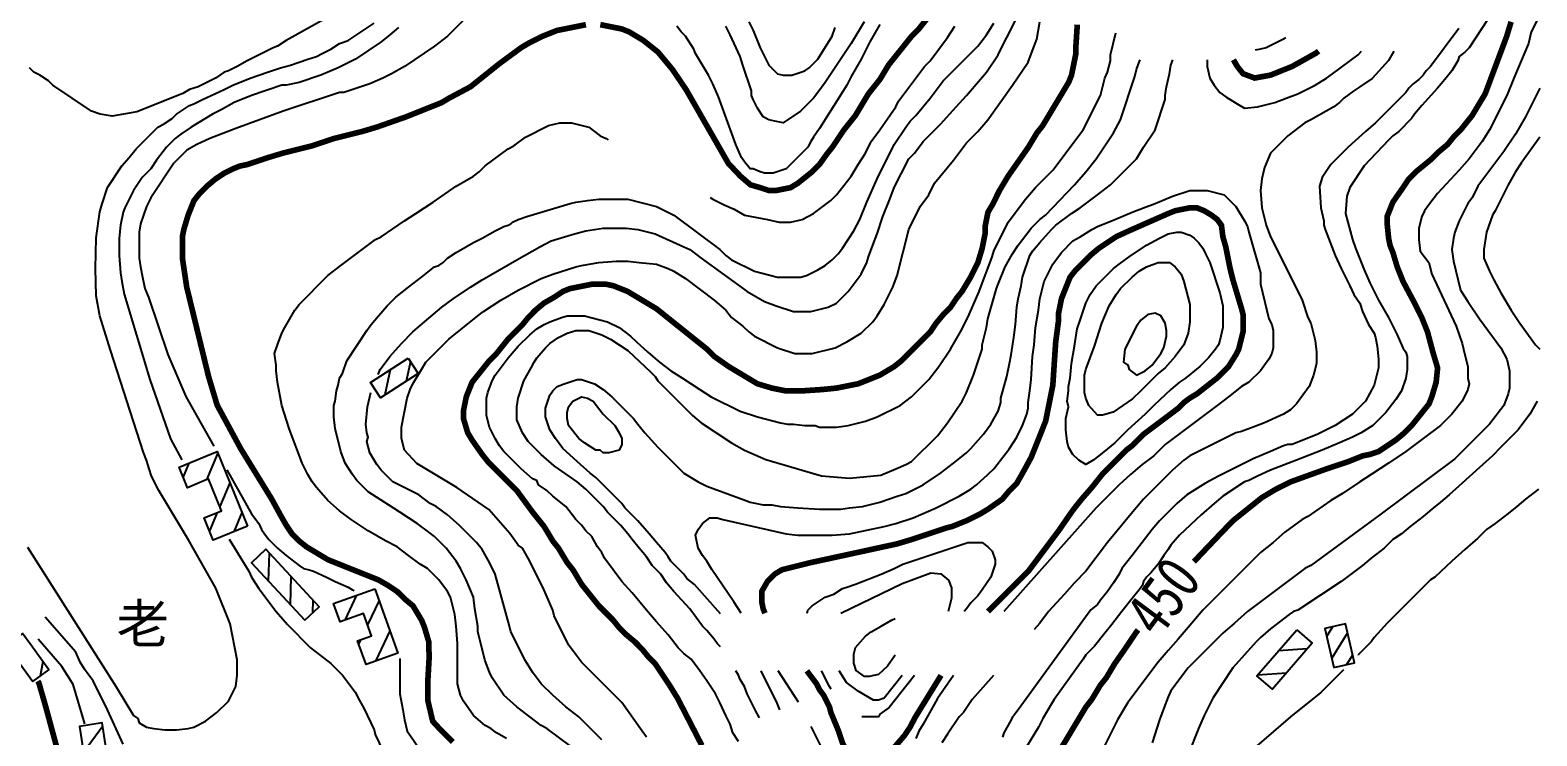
# Model space of a CAD drawing. Extents: x 35515948 to 35520624, y 3302916 to 3308279.
# Drawn here: x 35518177 to 35518841, y 3303699 to 3304010 of the extents above; entities that cross this region are included whole.
import ezdxf
from ezdxf.enums import TextEntityAlignment as Align

# ---------------------------------------------------------------- set-up
doc = ezdxf.new("R2010")
doc.units = 0
doc.header["$LTSCALE"] = 10000
doc.header["$MEASUREMENT"] = 0
for name, color, linetype in [('2113', 7, 'CONTINUOUS'), ('8112', 34, 'CONTINUOUS'), ('HY_DX_DGXZ', 3, 'CONTINUOUS')]:
    doc.layers.add(name, color=color, linetype=linetype)
doc.styles.add('仿宋体', font='')
doc.styles.add('正等线体', font='simhei.ttf', dxfattribs={"width": 0.8})
doc.styles.get('仿宋体').set_extended_font_data('文鼎CS仿宋体')

msp = doc.modelspace()

# ---------------------------------------------------------------- linework, layer by layer
at = {"layer": '2113', "linetype": 'Continuous', "ltscale": 0.005}
for p, q in [((35518336, 3303860.11), (35518333.65, 3303849.09)), ((35518344.89, 3303863.81), (35518343.05, 3303855.18)), ((35518247.26, 3303819.03), (35518244.71, 3303812.98)), ((35518260, 3303823.52), (35518255, 3303811.64)), ((35518265.34, 3303810.42), (35518260.93, 3303799.96)), ((35518259.8, 3303797.26), (35518256.39, 3303789.17)), ((35518270.67, 3303797.32), (35518267.09, 3303788.8)), ((35518282.36, 3303767.1), (35518282.78, 3303779.37)), ((35518292.01, 3303756.76), (35518292.43, 3303769.03)), ((35518301.89, 3303753.14), (35518302.08, 3303758.7)), ((35518321.21, 3303760.89), (35518315.98, 3303749.93)), ((35518331.15, 3303758.51), (35518326.07, 3303747.86)), ((35518335.87, 3303745.18), (35518329.48, 3303731.79)), ((35518751.25, 3303746.93), (35518748.65, 3303742.79)), ((35518322.91, 3303741.24), (35518322.11, 3303739.55)), ((35518757.89, 3303744.29), (35518750.88, 3303733.1)), ((35518182.88, 3303731.75), (35518181.83, 3303725.24)), ((35518740.11, 3303737.3), (35518727.39, 3303736.35)), ((35518760.11, 3303734.6), (35518757.43, 3303730.31)), ((35518730.88, 3303726.58), (35518718.15, 3303725.64)), ((35518209.32, 3303703.16), (35518200.86, 3303691.64))]:
    msp.add_line(p, q, dxfattribs=at)
for points in [[(35518343.95, 3303865.26), (35518348.28, 3303858.57), (35518331.67, 3303847.81), (35518327.33, 3303854.5)], [(35518273.14, 3303791.27), (35518258.04, 3303785.12), (35518254.05, 3303794.92), (35518261.72, 3303798.04), (35518256.01, 3303812.05), (35518246.65, 3303808.23), (35518242.96, 3303817.28), (35518259.76, 3303824.12)], [(35518298.41, 3303749.9), (35518304.76, 3303755.82), (35518281.17, 3303781.1), (35518274.82, 3303775.17)], [(35518329.3, 3303763.75), (35518339.37, 3303735.29), (35518325.37, 3303730.33), (35518321.66, 3303740.8), (35518327.8, 3303742.97), (35518324.3, 3303752.88), (35518313.91, 3303749.2), (35518311.05, 3303757.29)], [(35518735.43, 3303745.69), (35518742.27, 3303739.8), (35518724.76, 3303719.48), (35518717.93, 3303725.38)], [(35518751.81, 3303729.02), (35518760.91, 3303731.11), (35518756.98, 3303748.24), (35518747.88, 3303746.15)], [(35518178.51, 3303722.85), (35518185.61, 3303727.96), (35518177.68, 3303738.96), (35518174, 3303744.06), (35518171.57, 3303742.31), (35518166.9, 3303738.95)], [(35518203.78, 3303672.58), (35518213.77, 3303674.12), (35518209.09, 3303704.63), (35518199.1, 3303703.1)]]:
    msp.add_lwpolyline(points, close=True, dxfattribs=at)
at = {"layer": 'HY_DX_DGXZ', "linetype": 'Continuous', "ltscale": 0.005}
for points, elevation in [([(35518328.67, 3304026.74), (35518290.16, 3304005.11), (35518286.35, 3304002.57), (35518284.44, 3304001.94), (35518276.82, 3303998.13), (35518273.01, 3303996.22), (35518268.57, 3303993.68), (35518264.76, 3303991.78), (35518262.85, 3303991.14), (35518259.04, 3303988.6), (35518255.23, 3303986.7), (35518251.42, 3303984.79), (35518247.61, 3303983.52), (35518244.6, 3303981.86), (35518224.34, 3303973.78), (35518213.49, 3303971.8), (35518208.24, 3303972.73), (35518204.43, 3303974), (35518187.29, 3303985.43), (35518185.38, 3303987.33), (35518181.57, 3303989.87), (35518179.03, 3303991.14), (35518177.13, 3303993.05)], 405), ([(35518846.42, 3304024.16), (35518838.8, 3304008.92), (35518837.53, 3304003.84), (35518834.35, 3303996.22), (35518831.18, 3303988.6), (35518828, 3303980.98), (35518820.38, 3303965.74), (35518817.21, 3303960.66), (35518811.49, 3303953.04), (35518807.05, 3303947.96), (35518797.52, 3303937.8), (35518793.71, 3303932.72), (35518791.81, 3303930.18), (35518790.54, 3303927.64), (35518789.27, 3303922.56), (35518789.27, 3303917.48), (35518789.9, 3303912.4), (35518793.71, 3303907.32), (35518794.98, 3303902.24), (35518805.78, 3303879.38), (35518808.32, 3303871.76), (35518809.59, 3303866.68), (35518810.86, 3303861.6), (35518810.86, 3303856.52), (35518811.49, 3303853.98), (35518810.86, 3303851.44), (35518808.32, 3303846.36), (35518803.87, 3303840.65), (35518798.79, 3303835.57), (35518783.55, 3303824.14), (35518775.93, 3303819.06), (35518768.31, 3303813.98), (35518763.23, 3303810.8), (35518755.61, 3303805.72), (35518750.53, 3303802.55), (35518740.37, 3303795.56), (35518737.83, 3303794.29), (35518730.21, 3303788.58), (35518725.13, 3303784.13), (35518719.42, 3303779.69), (35518694.02, 3303754.29), (35518687.67, 3303746.67), (35518683.22, 3303741.59), (35518678.78, 3303736.51), (35518674.33, 3303731.43), (35518661, 3303713.65), (35518656.55, 3303706.03), (35518650.2, 3303693.33)], 445), ([(35518822.29, 3304018.45), (35518811.49, 3304001.94), (35518809.59, 3304000.03), (35518807.05, 3303998.13), (35518806.41, 3303996.22), (35518803.87, 3303991.78), (35518800.7, 3303987.97), (35518797.52, 3303984.16), (35518790.54, 3303976.54), (35518787.36, 3303972.73), (35518786.09, 3303970.82), (35518780.38, 3303965.11), (35518777.84, 3303963.2), (35518775.93, 3303961.3), (35518765.14, 3303949.87), (35518758.79, 3303940.34), (35518757.52, 3303936.53), (35518756.88, 3303928.91), (35518760.06, 3303917.48), (35518761.33, 3303913.67), (35518765.14, 3303904.15), (35518767.68, 3303898.43), (35518769.58, 3303894.62), (35518771.49, 3303890.81), (35518775.93, 3303883.19), (35518777.84, 3303879.38), (35518779.74, 3303875.57), (35518782.28, 3303869.86), (35518783.55, 3303867.95), (35518784.19, 3303866.05), (35518784.19, 3303860.33), (35518783.55, 3303856.52), (35518781.65, 3303850.81), (35518779.11, 3303847), (35518774.66, 3303841.28), (35518768.95, 3303835.57), (35518763.87, 3303832.39), (35518760.06, 3303830.49), (35518754.34, 3303827.95), (35518746.72, 3303824.77), (35518735.29, 3303820.33), (35518723.86, 3303815.88), (35518718.15, 3303813.34), (35518714.34, 3303811.44), (35518712.43, 3303810.8), (35518702.91, 3303804.45), (35518699.1, 3303801.28), (35518693.38, 3303796.2), (35518683.86, 3303787.31), (35518680.05, 3303782.86), (35518678.78, 3303780.96), (35518676.87, 3303778.42), (35518674.33, 3303774.61), (35518671.16, 3303770.8), (35518669.25, 3303768.89), (35518667.98, 3303766.99), (35518667.35, 3303765.08), (35518666.08, 3303763.18), (35518662.9, 3303759.37), (35518658.46, 3303753.65), (35518654.01, 3303747.94), (35518650.84, 3303744.13), (35518646.39, 3303738.41), (35518642.58, 3303734.6), (35518641.31, 3303732.7), (35518628.61, 3303714.92), (35518627.34, 3303713.01), (35518625.44, 3303709.84), (35518623.53, 3303706.66), (35518621.63, 3303702.85), (35518615.91, 3303693.33)], 455), ([(35518176.23, 3303782.01), (35518215.23, 3303720.53), (35518222.85, 3303707.93), (35518224.75, 3303706.66), (35518225.39, 3303704.76), (35518228.56, 3303702.85), (35518231.74, 3303702.22), (35518236.82, 3303701.58), (35518241.9, 3303701.58), (35518246.98, 3303702.22), (35518249.52, 3303702.85), (35518254.6, 3303705.39), (35518259.68, 3303709.2), (35518264.76, 3303714.28), (35518267.93, 3303720.63), (35518268.57, 3303725.71), (35518268.57, 3303732.38), (35518265.42, 3303748.24), (35518259.17, 3303764), (35518247.32, 3303785), (35518233.98, 3303806.92), (35518230.81, 3303813.36), (35518229.83, 3303816.52), (35518228.56, 3303820.33), (35518227.28, 3303823.78), (35518212.78, 3303868.82), (35518208.05, 3303883.94), (35518206.47, 3303892.76), (35518206.16, 3303904.73), (35518206.47, 3303918.28), (35518208.05, 3303929.62), (35518208.88, 3303932.72), (35518211.42, 3303940.34), (35518217.77, 3303949.87), (35518220.94, 3303953.68), (35518224.12, 3303957.49), (35518233.64, 3303967.01), (35518236.18, 3303968.28), (35518239.99, 3303970.82), (35518241.9, 3303972.73), (35518247.61, 3303976.54), (35518249.52, 3303977.17), (35518253.33, 3303979.08), (35518257.14, 3303980.98), (35518262.85, 3303983.52), (35518266.66, 3303985.43), (35518274.28, 3303988.6), (35518278.09, 3303989.87), (35518281.9, 3303991.14), (35518287.62, 3303993.05), (35518292.06, 3303994.32), (35518299.68, 3303996.86), (35518303.49, 3303998.13), (35518306.03, 3303999.4), (35518309.84, 3304001.3), (35518313.65, 3304003.84), (35518317.46, 3304005.11), (35518328.89, 3304012.73)], 410), ([(35518339.69, 3304010.83), (35518335.88, 3304007.65), (35518332.07, 3304004.48), (35518320.64, 3303996.86), (35518316.83, 3303994.95), (35518313.02, 3303993.05), (35518305.4, 3303989.87), (35518295.87, 3303986.7), (35518290.16, 3303985.43), (35518288.25, 3303985.43), (35518274.92, 3303980.98), (35518267.3, 3303977.81), (35518261.58, 3303974.63), (35518257.77, 3303972.73), (35518248.25, 3303967.01), (35518243.8, 3303963.84), (35518241.26, 3303961.93), (35518237.45, 3303958.12), (35518233.01, 3303952.41), (35518230.47, 3303948.6), (35518226.66, 3303944.79), (35518222.85, 3303939.07), (35518220.94, 3303935.26), (35518219.04, 3303931.45), (35518218.4, 3303929.55), (35518217.13, 3303923.83), (35518216.5, 3303918.12), (35518216.5, 3303910.5), (35518217.13, 3303902.88), (35518217.77, 3303899.07), (35518218.77, 3303893.39), (35518230.12, 3303855.91), (35518239.26, 3303829.76), (35518244.16, 3303820.43)], 415), ([(35518370.8, 3304016.54), (35518361.28, 3304007.02), (35518355.56, 3304002.57), (35518342.23, 3303993.68), (35518336.51, 3303990.51), (35518332.7, 3303988.6), (35518326.99, 3303986.06), (35518315.56, 3303982.25), (35518313.65, 3303982.25), (35518288.89, 3303974), (35518267.93, 3303966.38), (35518256.5, 3303961.93), (35518250.79, 3303959.39), (35518246.34, 3303956.85), (35518240.63, 3303951.14), (35518230.47, 3303935.9), (35518228.56, 3303932.09), (35518226.02, 3303924.47), (35518225.39, 3303920.66), (35518225.39, 3303909.23), (35518226.02, 3303905.42), (35518226.66, 3303901.61), (35518227.93, 3303895.89), (35518229.49, 3303892.13), (35518238, 3303866.93), (35518245.88, 3303848.35), (35518252.5, 3303836.69), (35518258.23, 3303826.45)], 420), ([(35518415.25, 3303694.6), (35518405.09, 3303702.22), (35518402.55, 3303703.49), (35518397.47, 3303707.3), (35518391.76, 3303711.74), (35518386.04, 3303716.82), (35518380.96, 3303724.44), (35518379.69, 3303726.98), (35518377.79, 3303732.06), (35518374.61, 3303744.76), (35518374.61, 3303747.3), (35518373.34, 3303754.92), (35518372.71, 3303760), (35518369.53, 3303767.62), (35518366.99, 3303772.7), (35518365.09, 3303775.88), (35518360.64, 3303781.59), (35518355.56, 3303786.67), (35518353.02, 3303788.58), (35518347.94, 3303792.39), (35518340.32, 3303797.47), (35518335.24, 3303800.64), (35518326.35, 3303806.36), (35518321.27, 3303811.44), (35518319.37, 3303813.98), (35518316.19, 3303819.06), (35518314.29, 3303824.14), (35518311.75, 3303834.3), (35518311.11, 3303839.38), (35518311.11, 3303844.46), (35518311.75, 3303846.36), (35518312.38, 3303850.81), (35518313.02, 3303853.35), (35518313.65, 3303856.52), (35518314.92, 3303858.43), (35518316.83, 3303864.14), (35518325.72, 3303877.48), (35518327.62, 3303880.02), (35518330.8, 3303883.83), (35518334.61, 3303888.27), (35518338.42, 3303892.08), (35518344.13, 3303896.53), (35518349.85, 3303900.97), (35518355.56, 3303905.42), (35518357.47, 3303906.05), (35518359.37, 3303907.32), (35518361.28, 3303909.23), (35518365.09, 3303911.77), (35518372.71, 3303916.21), (35518376.52, 3303918.12), (35518382.23, 3303921.29), (35518386.04, 3303923.2), (35518387.95, 3303923.83), (35518389.22, 3303924.47), (35518389.85, 3303925.1), (35518392.39, 3303926.37), (35518396.2, 3303927.64), (35518400.61, 3303928.96), (35518415.25, 3303933.36), (35518417.79, 3303933.99), (35518422.87, 3303934.63), (35518427.95, 3303935.26), (35518433.03, 3303935.26), (35518440.65, 3303935.26), (35518453.35, 3303932.09), (35518460.97, 3303928.28), (35518481.29, 3303913.04), (35518483.83, 3303910.5), (35518486.37, 3303908.59), (35518496.53, 3303903.51), (35518506.69, 3303900.97), (35518516.85, 3303900.97), (35518519.39, 3303901.61), (35518524.47, 3303904.15), (35518527.65, 3303906.05), (35518530.82, 3303908.59), (35518533.36, 3303911.13), (35518535.27, 3303913.67), (35518540.35, 3303921.29), (35518542.89, 3303926.37), (35518546.06, 3303933.99), (35518550.51, 3303944.15), (35518558.13, 3303959.39), (35518563.21, 3303967.01), (35518565.11, 3303969.55), (35518567.65, 3303972.09), (35518574, 3303979.71), (35518579.72, 3303987.33), (35518594.96, 3304002.57), (35518598.77, 3304007.65), (35518601.94, 3304012.73)], 435), ([(35518330.66, 3303858.13), (35518331.53, 3303860.19), (35518335.88, 3303866.05), (35518340.96, 3303871.76), (35518346.04, 3303876.84), (35518351.12, 3303881.29), (35518358.74, 3303887.64), (35518363.82, 3303891.45), (35518371.44, 3303896.53), (35518376.52, 3303899.7), (35518384.14, 3303904.15), (35518391.76, 3303908.59), (35518401.92, 3303914.31), (35518407, 3303916.85), (35518417.16, 3303920.02), (35518422.24, 3303921.29), (35518429.86, 3303922.56), (35518440.02, 3303922.56), (35518445.1, 3303921.93), (35518452.72, 3303920.02), (35518465.42, 3303914.31), (35518467.96, 3303913.04), (35518473.04, 3303909.23), (35518493.36, 3303894.62), (35518500.98, 3303890.18), (35518506.06, 3303888.27), (35518513.68, 3303885.73), (35518521.3, 3303885.73), (35518528.92, 3303887.64), (35518532.73, 3303889.54), (35518537.81, 3303894.62), (35518543.52, 3303902.24), (35518546.06, 3303907.32), (35518546.7, 3303909.86), (35518548.6, 3303914.94), (35518550.51, 3303920.02), (35518553.05, 3303927.64), (35518556.22, 3303935.26), (35518558.13, 3303940.34), (35518564.48, 3303953.04), (35518567.02, 3303955.58), (35518570.83, 3303960.66), (35518578.45, 3303968.28), (35518585.43, 3303975.9), (35518589.88, 3303980.98), (35518594.32, 3303986.06), (35518598.77, 3303991.14), (35518603.85, 3303998.76), (35518605.12, 3304001.3), (35518607.66, 3304006.38), (35518611.47, 3304014)], 440), ([(35518448.91, 3303698.41), (35518447, 3303700.95), (35518438.11, 3303713.65), (35518420.33, 3303731.43), (35518414.62, 3303739.05), (35518408.27, 3303751.75), (35518407.63, 3303754.29), (35518403.19, 3303764.45), (35518396.84, 3303777.15), (35518394.3, 3303781.59), (35518392.39, 3303782.86), (35518388.79, 3303787.99), (35518379.45, 3303798.64), (35518365.34, 3303808.26), (35518347.78, 3303818.91), (35518342.23, 3303824.77), (35518340.96, 3303829.85), (35518340.96, 3303834.93), (35518343.5, 3303847.63), (35518344.77, 3303851.44), (35518346.04, 3303853.98), (35518349.85, 3303860.33), (35518351.75, 3303863.51), (35518361.91, 3303873.67), (35518374.61, 3303883.83), (35518377.15, 3303885.73), (35518384.77, 3303890.81), (35518392.39, 3303895.26), (35518402.55, 3303900.34), (35518407.63, 3303902.24), (35518417.79, 3303905.42), (35518420.33, 3303906.05), (35518427.95, 3303907.32), (35518435.57, 3303907.96), (35518440.65, 3303907.96), (35518445.73, 3303907.32), (35518453.35, 3303906.69), (35518458.43, 3303904.78), (35518460.97, 3303903.51), (35518466.05, 3303900.34), (35518478.75, 3303890.81), (35518483.83, 3303886.37), (35518486.37, 3303883.19), (35518491.45, 3303879.38), (35518493.99, 3303876.84), (35518496.53, 3303874.94), (35518506.69, 3303869.86), (35518514.31, 3303867.32), (35518521.93, 3303867.32), (35518532.09, 3303869.86), (35518537.17, 3303872.4), (35518543.52, 3303876.21), (35518548.6, 3303881.29), (35518550.51, 3303883.83), (35518553.68, 3303888.91), (35518557.49, 3303896.53), (35518559.4, 3303901.61), (35518564.48, 3303921.93), (35518569.56, 3303932.09), (35518573.37, 3303937.17), (35518575.91, 3303942.25), (35518584.16, 3303952.41), (35518589.88, 3303960.03), (35518594.96, 3303965.11), (35518599.4, 3303970.19), (35518610.2, 3303985.43), (35518617.18, 3303995.59), (35518619.09, 3304000.67), (35518620.99, 3304005.75), (35518622.26, 3304013.37)], 445), ([(35518551.78, 3304012.1), (35518547.33, 3304004.48), (35518545.43, 3304000.67), (35518543.52, 3303996.86), (35518539.08, 3303989.24), (35518537.17, 3303985.43), (35518525.11, 3303966.38), (35518522.57, 3303962.57), (35518521.3, 3303960.66), (35518520.03, 3303958.12), (35518510.5, 3303948.6), (35518504.79, 3303946.69), (35518500.98, 3303946.69), (35518499.07, 3303947.33), (35518495.9, 3303948.6), (35518494.63, 3303948.6), (35518492.09, 3303951.77), (35518490.82, 3303953.68), (35518488.28, 3303959.39), (35518480.66, 3303980.35), (35518478.12, 3303986.06), (35518476.21, 3303989.87), (35518470.5, 3303999.4), (35518469.86, 3304001.3), (35518466.05, 3304007.02), (35518464.15, 3304008.92), (35518462.24, 3304011.46)], 420), ([(35518477.01, 3303936), (35518478.12, 3303935.26), (35518483.2, 3303932.72), (35518487.64, 3303930.82), (35518492.09, 3303928.28), (35518502.25, 3303926.37), (35518507.33, 3303925.1), (35518512.41, 3303925.1), (35518517.49, 3303926.37), (35518522.57, 3303928.91), (35518530.19, 3303934.63), (35518532.73, 3303937.17), (35518539.08, 3303945.42), (35518542.25, 3303950.5), (35518545.43, 3303955.58), (35518547.97, 3303960.66), (35518551.78, 3303965.74), (35518558.76, 3303975.9), (35518560.03, 3303978.44), (35518571.46, 3303993.68), (35518574, 3303996.22), (35518581.62, 3304006.38), (35518584.8, 3304011.46)], 430), ([(35518544.79, 3304013.37), (35518539.08, 3304003.84), (35518527.65, 3303986.7), (35518524.47, 3303982.25), (35518522.57, 3303979.71), (35518516.85, 3303974), (35518509.23, 3303968.92), (35518505.42, 3303969.55), (35518502.88, 3303970.19), (35518500.34, 3303971.46), (35518497.8, 3303975.27), (35518495.9, 3303979.08), (35518495.26, 3303980.98), (35518495.26, 3303982.89), (35518491.45, 3303994.32), (35518490.18, 3303998.13), (35518487.64, 3304003.84), (35518485.74, 3304007.65), (35518483.83, 3304011.46)], 415), ([(35518493.99, 3304013.37), (35518495.9, 3304009.56), (35518499.07, 3304001.94), (35518500.98, 3303998.13), (35518502.88, 3303994.32), (35518506.69, 3303990.51), (35518509.23, 3303989.87), (35518513.04, 3303989.87), (35518518.76, 3303991.78), (35518520.66, 3303993.05), (35518524.47, 3303996.86), (35518530.82, 3304007.02), (35518532.09, 3304010.83)], 410), ([(35518806.94, 3304010.47), (35518794.35, 3303993.68), (35518792.44, 3303991.78), (35518791.17, 3303989.87), (35518789.27, 3303987.97), (35518786.73, 3303986.06), (35518784.82, 3303984.16), (35518783.55, 3303982.25), (35518770.22, 3303968.92), (35518765.77, 3303965.11), (35518758.15, 3303958.12), (35518754.34, 3303954.31), (35518750.53, 3303950.5), (35518746.72, 3303944.79), (35518745.45, 3303940.98), (35518746.09, 3303931.45), (35518747.36, 3303925.74), (35518747.36, 3303923.83), (35518747.99, 3303921.93), (35518752.44, 3303910.5), (35518754.98, 3303904.78), (35518756.88, 3303900.97), (35518758.79, 3303897.16), (35518760.69, 3303893.35), (35518763.23, 3303889.54), (35518764.5, 3303885.73), (35518767.04, 3303880.02), (35518769.58, 3303876.21), (35518770.22, 3303874.3), (35518770.85, 3303870.49), (35518771.49, 3303864.78), (35518771.49, 3303860.97), (35518769.58, 3303853.35), (35518765.77, 3303846.36), (35518760.06, 3303840.65), (35518752.44, 3303835.57), (35518748.63, 3303833.66), (35518744.82, 3303831.76), (35518733.39, 3303827.31), (35518731.48, 3303827.31), (35518729.58, 3303826.68), (35518723.86, 3303824.14), (35518716.24, 3303820.96), (35518712.43, 3303819.06), (35518708.62, 3303817.15), (35518704.81, 3303815.25), (35518701, 3303813.34), (35518695.29, 3303810.17), (35518687.03, 3303805.09), (35518682.59, 3303801.28), (35518674.97, 3303793.66), (35518671.79, 3303789.85), (35518667.35, 3303784.13), (35518662.9, 3303778.42), (35518658.46, 3303772.7), (35518657.19, 3303770.16), (35518654.65, 3303766.35), (35518652.11, 3303762.54), (35518648.93, 3303758.73), (35518647.66, 3303756.83), (35518644.8, 3303754.46), (35518612.74, 3303710.47), (35518610.83, 3303707.93), (35518610.2, 3303707.3), (35518609.56, 3303706.03), (35518606.39, 3303700.31), (35518605.75, 3303698.41)], 460), ([(35518489.55, 3303696.5), (35518487.01, 3303700.31), (35518485.74, 3303704.12), (35518483.83, 3303707.93), (35518481.29, 3303713.65), (35518479.39, 3303717.46), (35518475.58, 3303723.17), (35518472.4, 3303727.62), (35518468.59, 3303732.7), (35518465.42, 3303735.24), (35518462.88, 3303737.78), (35518458.43, 3303743.49), (35518453.35, 3303749.21), (35518448.91, 3303754.29), (35518442.56, 3303761.91), (35518438.11, 3303766.99), (35518430.49, 3303777.15), (35518429.22, 3303779.69), (35518427.32, 3303782.23), (35518424.78, 3303786.67), (35518422.24, 3303789.21), (35518420.33, 3303791.75), (35518417.79, 3303794.29), (35518413.35, 3303800.01), (35518407.63, 3303804.45), (35518405.09, 3303806.99), (35518401.28, 3303809.53), (35518400.65, 3303811.44), (35518398.74, 3303812.07), (35518393.66, 3303816.52), (35518386.04, 3303824.14), (35518384.14, 3303826.68), (35518382.23, 3303829.85), (35518379.69, 3303834.93), (35518378.42, 3303840.01), (35518378.42, 3303847.63), (35518379.06, 3303850.17), (35518380.96, 3303855.25), (35518382.23, 3303857.79), (35518387.95, 3303865.41), (35518392.39, 3303870.49), (35518397.47, 3303875.57), (35518400.65, 3303878.11), (35518403.82, 3303880.02), (35518406.36, 3303881.29), (35518411.44, 3303883.19), (35518413.98, 3303883.83), (35518421.6, 3303883.83), (35518431.76, 3303881.29), (35518436.84, 3303878.75), (35518441.92, 3303874.94), (35518444.46, 3303872.4), (35518449.54, 3303867.95), (35518454.62, 3303863.51), (35518459.7, 3303859.7), (35518464.78, 3303856.52), (35518472.4, 3303851.44), (35518477.48, 3303848.27), (35518490.18, 3303841.92), (35518497.8, 3303839.38), (35518507.96, 3303836.84), (35518511.14, 3303836.2), (35518513.68, 3303836.2), (35518518.76, 3303835.57), (35518523.2, 3303835.57), (35518525.11, 3303834.93), (35518532.73, 3303834.93), (35518537.81, 3303835.57), (35518545.43, 3303837.47), (35518550.51, 3303839.38), (35518560.67, 3303844.46), (35518565.75, 3303848.27), (35518573.37, 3303855.89), (35518577.81, 3303861.6), (35518582.89, 3303869.22), (35518587.34, 3303876.84), (35518588.61, 3303879.38), (35518591.15, 3303884.46), (35518595.59, 3303894.62), (35518597.5, 3303899.7), (35518599.4, 3303904.78), (35518601.31, 3303909.86), (35518601.94, 3303912.4), (35518608.29, 3303925.1), (35518615.91, 3303935.26), (35518620.36, 3303940.34), (35518627.98, 3303947.96), (35518641.31, 3303965.74), (35518648.93, 3303980.98), (35518650.84, 3303988.6), (35518652.11, 3303991.14), (35518653.38, 3303996.22), (35518653.38, 3303998.76), (35518655.81, 3304008.48)], 455), ([(35518481.6, 3303738.1), (35518480.02, 3303739.68), (35518478.75, 3303741.59), (35518475.58, 3303745.4), (35518473.67, 3303747.3), (35518467.96, 3303754.92), (35518460.97, 3303762.54), (35518457.8, 3303766.35), (35518455.26, 3303770.16), (35518451.45, 3303773.97), (35518448.91, 3303777.78), (35518445.73, 3303781.59), (35518442.56, 3303785.4), (35518440.65, 3303787.94), (35518437.48, 3303791.75), (35518433.67, 3303795.56), (35518431.76, 3303797.47), (35518429.86, 3303800.01), (35518422.24, 3303807.63), (35518418.43, 3303810.8), (35518408.27, 3303817.79), (35518402.55, 3303822.87), (35518398.74, 3303826.68), (35518396.84, 3303828.58), (35518394.3, 3303832.39), (35518391.76, 3303838.11), (35518391.76, 3303843.82), (35518392.39, 3303847.63), (35518394.93, 3303855.25), (35518398.11, 3303860.97), (35518399.38, 3303863.51), (35518400.65, 3303865.41), (35518404.46, 3303869.86), (35518406.36, 3303871.76), (35518410.17, 3303874.3), (35518413.98, 3303876.21), (35518417.79, 3303877.48), (35518423.51, 3303877.48), (35518429.22, 3303875.57), (35518433.03, 3303873.67), (35518440.65, 3303868.59), (35518450.81, 3303859.06), (35518452.72, 3303857.16), (35518453.99, 3303855.25), (35518469.23, 3303840.01), (35518473.04, 3303836.84), (35518486.37, 3303827.95), (35518492.09, 3303824.77), (35518501.48, 3303820.64), (35518526.07, 3303813.39), (35518538.37, 3303812.45), (35518552.24, 3303813.71), (35518558.76, 3303816.52), (35518563.21, 3303818.42), (35518565.75, 3303819.69), (35518577.18, 3303831.12), (35518581.62, 3303836.84), (35518587.97, 3303846.36), (35518589.88, 3303850.17), (35518593.05, 3303857.79), (35518596.86, 3303869.22), (35518596.86, 3303871.13), (35518598.77, 3303878.75), (35518599.4, 3303882.56), (35518603.21, 3303895.89), (35518603.85, 3303897.8), (35518607.02, 3303905.42), (35518610.2, 3303911.13), (35518612.74, 3303914.94), (35518618.45, 3303922.56), (35518622.26, 3303926.37), (35518624.8, 3303928.28), (35518637.5, 3303941.61), (35518642.58, 3303947.33), (35518647.03, 3303953.04), (35518654.65, 3303964.47), (35518657.82, 3303970.19), (35518664.17, 3303989.24), (35518664.81, 3303992.41), (35518666.08, 3303995.59), (35518666.43, 3303996.65)], 460), ([(35518387.31, 3303697.77), (35518382.87, 3303700.31), (35518380.33, 3303702.22), (35518377.79, 3303703.49), (35518372.71, 3303707.93), (35518368.26, 3303714.28), (35518366.99, 3303716.82), (35518365.72, 3303721.9), (35518365.72, 3303729.52), (35518365.72, 3303734.6), (35518365.72, 3303739.68), (35518365.09, 3303747.3), (35518364.45, 3303752.38), (35518362.55, 3303760), (35518361.28, 3303762.54), (35518357.47, 3303767.62), (35518352.39, 3303772.7), (35518349.21, 3303774.61), (35518344.13, 3303778.42), (35518339.05, 3303782.23), (35518333.97, 3303784.77), (35518326.35, 3303789.21), (35518318.73, 3303794.29), (35518313.65, 3303798.1), (35518308.57, 3303802.55), (35518303.49, 3303808.26), (35518301.59, 3303810.8), (35518299.68, 3303813.98), (35518297.14, 3303819.06), (35518295.24, 3303824.14), (35518293.33, 3303829.22), (35518291.43, 3303834.3), (35518288.25, 3303844.46), (35518286.35, 3303854.62), (35518285.71, 3303859.7), (35518285.71, 3303862.24), (35518285.08, 3303867.32), (35518286.35, 3303871.13), (35518288.25, 3303876.21), (35518289.52, 3303878.75), (35518293.97, 3303886.37), (35518295.87, 3303888.91), (35518308.57, 3303901.61), (35518314.29, 3303906.05), (35518329.53, 3303917.48), (35518332.07, 3303918.75), (35518342.23, 3303925.74), (35518347.31, 3303928.91), (35518354.93, 3303933.99), (35518365.09, 3303940.98), (35518372.71, 3303945.42), (35518375.25, 3303947.33), (35518377.79, 3303949.87), (35518387.95, 3303957.49), (35518390.49, 3303958.76), (35518395.57, 3303962.57), (35518405.73, 3303967.65), (35518410.81, 3303968.92), (35518415.89, 3303968.92), (35518423.51, 3303967.01), (35518428.59, 3303963.2), (35518431.13, 3303961.93), (35518432.12, 3303961.38)], 430), ([(35518842.61, 3303962.57), (35518834.35, 3303951.14), (35518831.81, 3303947.33), (35518828.64, 3303941.61), (35518826.73, 3303937.8), (35518824.83, 3303933.99), (35518822.92, 3303930.18), (35518821.65, 3303928.28), (35518819.11, 3303920.66), (35518818.48, 3303916.85), (35518817.84, 3303913.04), (35518817.84, 3303909.23), (35518820.38, 3303903.51), (35518822.29, 3303899.7), (35518825.46, 3303893.99), (35518829.91, 3303886.37), (35518833.72, 3303880.65), (35518840.7, 3303871.13), (35518842.61, 3303869.22)], 435), ([(35518429.22, 3303697.14), (35518419.06, 3303707.3), (35518413.35, 3303711.74), (35518407.63, 3303716.82), (35518402.55, 3303721.9), (35518398.74, 3303726.98), (35518395.57, 3303732.06), (35518389.22, 3303744.76), (35518388.58, 3303747.3), (35518382.23, 3303770.16), (35518379.69, 3303775.24), (35518376.52, 3303780.96), (35518373.98, 3303784.13), (35518366.36, 3303791.75), (35518361.28, 3303796.2), (35518356.2, 3303800.01), (35518353.66, 3303801.28), (35518348.58, 3303805.09), (35518337.15, 3303810.8), (35518332.07, 3303815.88), (35518330.16, 3303818.42), (35518326.99, 3303823.5), (35518325.72, 3303828.58), (35518326.35, 3303830.49), (35518325.72, 3303832.39), (35518325.28, 3303836.19), (35518326.02, 3303843.85), (35518327.53, 3303850.2)], 440), ([(35518841.34, 3303846.36), (35518838.16, 3303840.65), (35518833.08, 3303833.66), (35518831.18, 3303831.76), (35518827.37, 3303827.95), (35518825.46, 3303826.04), (35518821.65, 3303822.23), (35518815.94, 3303817.15), (35518808.32, 3303810.17), (35518802.6, 3303805.09), (35518798.79, 3303801.91), (35518794.98, 3303798.74), (35518791.17, 3303795.56), (35518785.46, 3303791.12), (35518781.65, 3303787.94), (35518777.84, 3303785.4), (35518774.03, 3303781.59), (35518768.31, 3303777.15), (35518764.5, 3303773.97), (35518754.98, 3303766.99), (35518735.93, 3303754.29), (35518734.02, 3303753.65), (35518732.12, 3303752.38), (35518723.86, 3303746.03), (35518719.42, 3303742.22), (35518717.51, 3303740.32), (35518712.43, 3303734.6), (35518707.35, 3303728.89), (35518698.46, 3303715.55), (35518696.56, 3303711.74), (35518694.65, 3303707.93), (35518692.11, 3303702.22), (35518687.67, 3303690.79)], 435), ([(35518264.02, 3303816.11), (35518274.89, 3303796.69), (35518278.09, 3303792.39), (35518279.36, 3303789.85), (35518280.63, 3303787.94), (35518282.54, 3303785.4), (35518286.35, 3303781.59), (35518290.16, 3303778.42), (35518295.87, 3303773.97), (35518297.78, 3303772.7), (35518300.32, 3303772.07), (35518302.22, 3303771.43), (35518307.94, 3303768.89), (35518311.75, 3303766.99), (35518317.46, 3303764.45), (35518319.37, 3303763.18), (35518320.15, 3303762.99)], 420), ([(35518841.97, 3303807.63), (35518836.26, 3303803.18), (35518832.45, 3303800.01), (35518828.64, 3303796.83), (35518822.92, 3303792.39), (35518819.11, 3303789.85), (35518815.3, 3303786.04), (35518809.59, 3303780.96), (35518803.87, 3303775.88), (35518796.25, 3303768.89), (35518794.35, 3303767.62), (35518775.3, 3303748.57), (35518769.58, 3303742.22), (35518768.31, 3303740.32), (35518766.41, 3303738.41), (35518762.6, 3303734.6), (35518762.46, 3303734.47)], 430), ([(35518265.08, 3303785.51), (35518273.65, 3303771.43), (35518274.92, 3303768.89), (35518278.09, 3303763.81), (35518285.71, 3303753.65), (35518290.79, 3303747.94), (35518300.95, 3303737.78), (35518306.67, 3303733.33), (35518309.84, 3303730.79), (35518314.92, 3303725.71), (35518320.64, 3303718.09), (35518321.91, 3303715.55), (35518324.45, 3303711.11), (35518328.89, 3303701.58), (35518329.53, 3303699.04), (35518331.01, 3303696.36), (35518333.68, 3303688.9)], 415), ([(35518218.4, 3303695.23), (35518211.42, 3303710.47), (35518205.07, 3303723.17), (35518203.16, 3303725.71), (35518201.26, 3303728.25), (35518199.35, 3303731.43), (35518197.5, 3303735.83), (35518183.95, 3303751.27)], 415), ([(35518201.4, 3303704.29), (35518196.29, 3303721.55), (35518191.34, 3303729.48), (35518180.92, 3303741.57)], 420), ([(35518340.26, 3303732.97), (35518340.32, 3303732.7), (35518340.32, 3303727.62), (35518340.32, 3303722.54), (35518340.32, 3303717.46), (35518341.59, 3303710.47), (35518342.23, 3303706.03), (35518343.5, 3303700.95), (35518346.31, 3303697.11), (35518350.12, 3303691.4)], 420), ([(35518498.66, 3303706.86), (35518497.17, 3303709.84), (35518495.26, 3303713.65), (35518493.36, 3303717.46), (35518492.09, 3303720.63), (35518490.18, 3303723.81), (35518489.55, 3303725.71), (35518488.3, 3303727.59)], 460)]:
    msp.add_lwpolyline(points, dxfattribs=dict(at, elevation=elevation))
at = {"layer": 'HY_DX_DGXZ', "linetype": 'Continuous', "ltscale": 0.005, "const_width": 2.5}
for points, elevation in [([(35518574, 3304016.54), (35518568.92, 3304010.19), (35518565.75, 3304007.02), (35518555.59, 3303994.32), (35518551.78, 3303987.97), (35518546.7, 3303981.62), (35518540.98, 3303972.09), (35518535.9, 3303965.74), (35518530.82, 3303958.12), (35518528.28, 3303954.95), (35518525.11, 3303950.5), (35518521.93, 3303947.33), (35518515.58, 3303942.25), (35518512.41, 3303940.34), (35518506.06, 3303939.07), (35518502.88, 3303939.07), (35518499.21, 3303940.29), (35518494.79, 3303941.55), (35518490.38, 3303945.33), (35518485.02, 3303951), (35518466.42, 3303983.45), (35518460.34, 3303992.41), (35518453.99, 3304000.03), (35518447.64, 3304005.11), (35518441.29, 3304008.92), (35518438.11, 3304010.19), (35518428.59, 3304012.1)], 425), ([(35518422.24, 3304012.1), (35518409.54, 3304009.56), (35518403.19, 3304007.02), (35518396.84, 3304003.84), (35518393.66, 3304001.94), (35518384.14, 3303994.95), (35518371.44, 3303984.79), (35518361.91, 3303979.71), (35518358.74, 3303977.81), (35518342.86, 3303971.46), (35518330.16, 3303967.01), (35518323.81, 3303965.11), (35518311.11, 3303961.93), (35518301.59, 3303958.76), (35518288.89, 3303955.58), (35518282.54, 3303953.68), (35518273.01, 3303950.5), (35518269.84, 3303949.87), (35518266.66, 3303948.6), (35518262.85, 3303946.69), (35518259.04, 3303944.15), (35518255.23, 3303940.98), (35518252.06, 3303937.8), (35518249.52, 3303934.63), (35518246.98, 3303928.28), (35518245.07, 3303921.93), (35518244.44, 3303918.75), (35518244.44, 3303909.23), (35518246.34, 3303896.53), (35518255.97, 3303857.17), (35518259.75, 3303844.57), (35518270.16, 3303825.35), (35518283.81, 3303803.18), (35518287.62, 3303796.2), (35518290.16, 3303791.75), (35518292.7, 3303787.94), (35518295.87, 3303784.77), (35518299.05, 3303782.23), (35518308.57, 3303776.51), (35518330.8, 3303767.62), (35518335.24, 3303765.08), (35518339.05, 3303762.54), (35518342.23, 3303759.37), (35518346.04, 3303756.19), (35518349.85, 3303749.84), (35518351.12, 3303746.67), (35518353.02, 3303740.32), (35518353.15, 3303733.1), (35518352.52, 3303722.07), (35518352.52, 3303714.83), (35518354.73, 3303705.38), (35518358.51, 3303701.28), (35518363.55, 3303696.24)], 425), ([(35518638.77, 3304012.1), (35518638.14, 3304002.57), (35518638.14, 3303999.4), (35518636.23, 3303989.87), (35518634.96, 3303986.7), (35518623.53, 3303967.65), (35518620.99, 3303964.47), (35518617.18, 3303958.12), (35518612.74, 3303951.77), (35518608.29, 3303945.42), (35518604.48, 3303939.07), (35518601.31, 3303932.72), (35518599.4, 3303929.55), (35518598.13, 3303923.2), (35518598.13, 3303920.02), (35518596.86, 3303913.67), (35518594.96, 3303907.32), (35518591.78, 3303900.97), (35518587.97, 3303894.62), (35518585.43, 3303891.45), (35518582.89, 3303887.64), (35518579.72, 3303884.46), (35518576.54, 3303880.65), (35518574, 3303876.84), (35518561.3, 3303864.14), (35518558.13, 3303861.6), (35518551.78, 3303857.79), (35518542.25, 3303853.98), (35518532.73, 3303852.08), (35518526.38, 3303851.44), (35518516.85, 3303850.81), (35518510.5, 3303850.81), (35518504.15, 3303852.08), (35518497.8, 3303853.98), (35518485.1, 3303861.6), (35518478.75, 3303866.05), (35518475.58, 3303869.22), (35518453.35, 3303887), (35518440.65, 3303894.62), (35518434.3, 3303897.16), (35518431.13, 3303897.8), (35518424.78, 3303897.8), (35518415.25, 3303895.89), (35518412.08, 3303894.62), (35518408.27, 3303892.08), (35518403.82, 3303889.54), (35518400.01, 3303886.37), (35518396.84, 3303883.19), (35518394.3, 3303880.02), (35518387.95, 3303873.67), (35518382.87, 3303867.32), (35518379.69, 3303864.14), (35518372.07, 3303854.62), (35518369.53, 3303848.27), (35518368.26, 3303841.92), (35518368.26, 3303838.74), (35518370.17, 3303832.39), (35518372.07, 3303829.22), (35518376.52, 3303822.87), (35518379.06, 3303819.69), (35518391.76, 3303806.99), (35518398.74, 3303797.47), (35518403.82, 3303791.12), (35518407.63, 3303784.77), (35518410.17, 3303781.59), (35518413.98, 3303775.24), (35518416.52, 3303772.07), (35518420.33, 3303765.72), (35518427.95, 3303756.19), (35518434.3, 3303749.84), (35518436.84, 3303746.67), (35518440.02, 3303743.49), (35518443.83, 3303740.32), (35518447, 3303737.14), (35518449.54, 3303733.97), (35518452.72, 3303730.79), (35518459.07, 3303721.27), (35518462.66, 3303715.45), (35518473.38, 3303694.66)], 450), ([(35518690.14, 3303775.64), (35518701.51, 3303787.59), (35518707.35, 3303793.66), (35518720.05, 3303803.82), (35518726.4, 3303807.63), (35518732.75, 3303810.8), (35518748.63, 3303816.52), (35518758.15, 3303819.69), (35518764.5, 3303822.23), (35518767.68, 3303822.87), (35518771.49, 3303824.14), (35518779.11, 3303829.22), (35518782.92, 3303832.39), (35518786.09, 3303835.57), (35518793.71, 3303845.09), (35518794.98, 3303848.27), (35518796.89, 3303854.62), (35518797.52, 3303860.97), (35518795.62, 3303867.32), (35518793.08, 3303876.84), (35518790.54, 3303883.19), (35518787.36, 3303889.54), (35518782.28, 3303899.07), (35518779.74, 3303905.42), (35518777.84, 3303911.77), (35518776.57, 3303914.94), (35518775.93, 3303918.12), (35518775.3, 3303924.47), (35518775.3, 3303927.64), (35518777.84, 3303933.99), (35518782.28, 3303940.34), (35518784.82, 3303944.15), (35518788, 3303947.33), (35518794.98, 3303953.04), (35518798.16, 3303956.22), (35518801.97, 3303959.39), (35518804.51, 3303962.57), (35518807.68, 3303965.74), (35518812.76, 3303972.09), (35518818.48, 3303981.62), (35518828, 3304007.02), (35518829.91, 3304013.37)], 450), ([(35518199.79, 3303643.94), (35518198.08, 3303646.97), (35518197.45, 3303650.15), (35518196.18, 3303653.32), (35518193, 3303669.2), (35518193, 3303671.74), (35518192.37, 3303677.45), (35518191.73, 3303680.63), (35518190.88, 3303684.86), (35518188.75, 3303695.11), (35518184.21, 3303711.78), (35518181.2, 3303722.27), (35518180.75, 3303723.07)], 425)]:
    msp.add_lwpolyline(points, dxfattribs=dict(at, elevation=elevation))
at = {"layer": 'HY_DX_DGXZ', "linetype": 'Continuous', "ltscale": 0.005, "flags": 128}
for points, elevation in [([(35518730.54, 3304006.47), (35518729.58, 3304005.75), (35518721.96, 3304001.94), (35518719.42, 3304001.3), (35518717.18, 3304000.85)], 480), ([(35518778.19, 3304000.43), (35518775.84, 3303996.37), (35518768.65, 3303988.43), (35518763.23, 3303984.79), (35518760.69, 3303982.89), (35518756.25, 3303979.71), (35518754.34, 3303977.81), (35518751.8, 3303975.9), (35518741.64, 3303970.19), (35518739.1, 3303968.92), (35518731.48, 3303963.2), (35518723.86, 3303955.58), (35518721.32, 3303949.23), (35518720.05, 3303944.15), (35518719.42, 3303939.07), (35518720.05, 3303931.45), (35518721.96, 3303923.83), (35518723.86, 3303918.75), (35518735.29, 3303895.89), (35518737.83, 3303890.81), (35518740.37, 3303883.19), (35518741.64, 3303880.65), (35518743.55, 3303873.03), (35518744.18, 3303867.95), (35518744.18, 3303862.87), (35518742.91, 3303857.79), (35518741.01, 3303852.71), (35518735.29, 3303845.09), (35518732.75, 3303842.55), (35518729.58, 3303840.65), (35518721.32, 3303836.84), (35518716.24, 3303834.93), (35518711.16, 3303833.03), (35518708.62, 3303832.39), (35518688.3, 3303822.23), (35518685.76, 3303820.33), (35518680.68, 3303815.88), (35518667.98, 3303803.18), (35518661, 3303794.93), (35518658.46, 3303791.75), (35518652.11, 3303784.13), (35518642.58, 3303771.43), (35518637.5, 3303766.35), (35518633.06, 3303761.27), (35518626.07, 3303753.65), (35518622.26, 3303748.57), (35518619.81, 3303745.81)], 465), ([(35518696.03, 3303996.65), (35518695.92, 3303996.22), (35518695.92, 3303993.68), (35518697.19, 3303988.6), (35518699.1, 3303985.43), (35518701.64, 3303982.25), (35518704.18, 3303980.35), (35518709.26, 3303977.17), (35518712.43, 3303975.27), (35518718.15, 3303975.9), (35518725.77, 3303977.81), (35518730.85, 3303979.71), (35518735.93, 3303981.62), (35518741.01, 3303984.16), (35518743.55, 3303985.43), (35518748.63, 3303988.6), (35518751.17, 3303990.51), (35518762.48, 3303998.8), (35518763.98, 3304000.43)], 470), ([(35518481.6, 3303752.61), (35518470.14, 3303765.58), (35518466.69, 3303768.26), (35518465.42, 3303770.16), (35518463.51, 3303772.07), (35518459.7, 3303775.88), (35518458.43, 3303777.78), (35518457.16, 3303779.69), (35518453.35, 3303784.13), (35518450.18, 3303787.94), (35518445.1, 3303793.66), (35518441.29, 3303797.47), (35518439.38, 3303799.37), (35518438.11, 3303801.28), (35518426.68, 3303812.71), (35518424.14, 3303814.61), (35518418.43, 3303819.69), (35518412.08, 3303825.41), (35518408.9, 3303829.85), (35518406.36, 3303833.66), (35518404.46, 3303839.38), (35518404.46, 3303843.19), (35518406.36, 3303848.9), (35518407.63, 3303850.81), (35518409.54, 3303852.71), (35518412.71, 3303853.98), (35518418.43, 3303855.89), (35518420.33, 3303855.89), (35518426.05, 3303853.98), (35518429.86, 3303851.44), (35518433.67, 3303848.27), (35518443.19, 3303838.74), (35518445.1, 3303836.2), (35518448.27, 3303832.39), (35518453.99, 3303826.04), (35518465.42, 3303814.61), (35518471.77, 3303810.8), (35518475.58, 3303808.9), (35518492.72, 3303802.55), (35518494.63, 3303801.91), (35518500.34, 3303800.64), (35518504.15, 3303800.64), (35518507.96, 3303800.01), (35518515.58, 3303799.37), (35518525.11, 3303798.74), (35518530.82, 3303798.74), (35518534.63, 3303798.74), (35518538.44, 3303799.37), (35518544.16, 3303800.01), (35518551.78, 3303801.91), (35518559.4, 3303804.45), (35518563.21, 3303805.72), (35518567.02, 3303807.63), (35518570.83, 3303809.53), (35518578.45, 3303814.61), (35518584.16, 3303819.06), (35518589.88, 3303823.5), (35518591.78, 3303825.41), (35518597.5, 3303831.76), (35518600.67, 3303836.2), (35518603.85, 3303841.92), (35518605.12, 3303845.73), (35518605.12, 3303847.63), (35518607.66, 3303857.16), (35518608.93, 3303862.87), (35518609.56, 3303866.68), (35518610.2, 3303870.49), (35518610.83, 3303874.3), (35518611.47, 3303880.02), (35518612.1, 3303887.64), (35518612.74, 3303891.45), (35518614.01, 3303897.16), (35518614.64, 3303900.97), (35518617.82, 3303910.5), (35518619.09, 3303912.4), (35518622.26, 3303916.21), (35518627.34, 3303921.93), (35518629.25, 3303923.83), (35518636.23, 3303928.91), (35518640.04, 3303931.45), (35518647.66, 3303937.17), (35518653.38, 3303941.61), (35518664.81, 3303953.04), (35518667.98, 3303958.12), (35518673.06, 3303965.74), (35518677.51, 3303979.08), (35518677.51, 3303980.98), (35518678.14, 3303984.79), (35518679.41, 3303990.51), (35518680.05, 3303994.32), (35518680.83, 3303996.65)], 465), ([(35518842.61, 3303984.16), (35518836.26, 3303971.46), (35518831.81, 3303963.84), (35518826.73, 3303956.22), (35518815.3, 3303940.98), (35518812.76, 3303935.9), (35518810.86, 3303933.36), (35518807.05, 3303925.74), (35518805.14, 3303920.66), (35518804.51, 3303918.12), (35518803.87, 3303913.04), (35518804.51, 3303907.96), (35518807.68, 3303895.26), (35518810.86, 3303890.18), (35518815.94, 3303882.56), (35518825.46, 3303869.86), (35518828, 3303864.78), (35518829.27, 3303859.7), (35518829.27, 3303852.08), (35518828.64, 3303849.54), (35518826.73, 3303844.46), (35518820.38, 3303836.2), (35518805.14, 3303820.96), (35518772.12, 3303796.2), (35518741.64, 3303773.97), (35518739.1, 3303772.7), (35518713.7, 3303753.65), (35518707.99, 3303748.57), (35518702.91, 3303744.13), (35518687.67, 3303728.89), (35518680.05, 3303718.73), (35518678.78, 3303716.19), (35518676.87, 3303711.11), (35518674.97, 3303706.03), (35518671.79, 3303695.87)], 440), ([(35518490.62, 3303752.96), (35518487.42, 3303757.92), (35518477.8, 3303772.21), (35518475.58, 3303775.88), (35518473.67, 3303778.42), (35518471.77, 3303781.59), (35518470.5, 3303787.31), (35518471.77, 3303789.85), (35518473.67, 3303792.39), (35518476.85, 3303794.93), (35518480.02, 3303794.93), (35518482.56, 3303794.29), (35518510.5, 3303787.94), (35518515.58, 3303787.31), (35518530.82, 3303787.31), (35518538.44, 3303787.94), (35518553.68, 3303791.12), (35518558.76, 3303792.39), (35518566.38, 3303794.93), (35518576.54, 3303799.37), (35518586.7, 3303804.45), (35518591.78, 3303807.63), (35518594.32, 3303809.53), (35518599.4, 3303813.98), (35518601.94, 3303816.52), (35518608.93, 3303825.41), (35518612.1, 3303830.49), (35518614.64, 3303835.57), (35518616.55, 3303840.65), (35518617.18, 3303843.19), (35518617.18, 3303845.73), (35518617.82, 3303850.81), (35518618.45, 3303855.89), (35518619.09, 3303866.05), (35518619.72, 3303871.13), (35518620.36, 3303878.75), (35518621.63, 3303886.37), (35518622.26, 3303891.45), (35518624.17, 3303899.07), (35518627.98, 3303906.69), (35518631.79, 3303911.77), (35518636.87, 3303916.85), (35518640.04, 3303918.75), (35518645.12, 3303921.93), (35518647.66, 3303923.2), (35518655.28, 3303926.37), (35518662.9, 3303929.55), (35518667.98, 3303931.45), (35518673.06, 3303933.36), (35518680.68, 3303936.53), (35518688.3, 3303939.07), (35518695.92, 3303939.07), (35518703.54, 3303937.17), (35518708.62, 3303932.09), (35518712.43, 3303925.74), (35518713.7, 3303923.2), (35518714.34, 3303920.66), (35518719.42, 3303902.88), (35518719.42, 3303897.8), (35518723.23, 3303882.56), (35518724.5, 3303880.02), (35518725.13, 3303877.48), (35518725.13, 3303869.86), (35518724.5, 3303867.32), (35518723.23, 3303864.78), (35518719.42, 3303859.7), (35518714.34, 3303854.62), (35518711.16, 3303852.71), (35518705.45, 3303848.27), (35518700.37, 3303844.46), (35518677.51, 3303827.31), (35518672.43, 3303822.23), (35518667.35, 3303818.42), (35518662.27, 3303813.98), (35518657.19, 3303809.53), (35518647.03, 3303799.37), (35518606.37, 3303753.72)], 470), ([(35518519.76, 3303752.96), (35518520.03, 3303754.29), (35518521.93, 3303756.19), (35518527.65, 3303760), (35518531.46, 3303761.27), (35518535.27, 3303763.81), (35518537.17, 3303764.45), (35518540.98, 3303765.72), (35518552.41, 3303770.16), (35518558.13, 3303772.7), (35518561.94, 3303774.61), (35518590.51, 3303784.13), (35518596.86, 3303784.13), (35518599.4, 3303782.23), (35518601.31, 3303780.32), (35518602.58, 3303776.51), (35518602.58, 3303774.61), (35518600.67, 3303768.89), (35518596.86, 3303763.18), (35518594.96, 3303760.64), (35518591.78, 3303757.46), (35518589.88, 3303754.92), (35518588.88, 3303753.72)], 480), ([(35518534.6, 3303752.96), (35518561.58, 3303766.04), (35518574.19, 3303770.71), (35518578.58, 3303770.25), (35518582.03, 3303767.54), (35518583.34, 3303764.08), (35518583.34, 3303759.6), (35518581.89, 3303753.72)], 485), ([(35518558.5, 3303734.5), (35518555.13, 3303729.71), (35518551.21, 3303725.98), (35518547.01, 3303725.04), (35518545.05, 3303725.04), (35518541.31, 3303727.75), (35518540.28, 3303730.92), (35518540.28, 3303734.94), (35518541.03, 3303737.84), (35518545.43, 3303742.86), (35518547.97, 3303744.76), (35518552.41, 3303747.3), (35518556.86, 3303749.84), (35518558.5, 3303750.66)], 490), ([(35518507.72, 3303710.45), (35518506.47, 3303713.37), (35518499.53, 3303727.59)], 465), ([(35518515.98, 3303713.72), (35518507.02, 3303727.59)], 470), ([(35518530.38, 3303719.45), (35518529.55, 3303720.63), (35518526.07, 3303727.59)], 480), ([(35518561.65, 3303725.59), (35518553.64, 3303715.61), (35518551.21, 3303714.67), (35518548.97, 3303714.67), (35518542.24, 3303718.6), (35518537.11, 3303722.52), (35518533.83, 3303727.59)], 485), ([(35518566.97, 3303725.59), (35518555.88, 3303711.4), (35518551.78, 3303708.57), (35518551.14, 3303707.3), (35518544.16, 3303707.3), (35518543.88, 3303707.37)], 480), ([(35518584.16, 3303725.59), (35518577.18, 3303715.42), (35518570.83, 3303704.12), (35518568.92, 3303700.95), (35518567.65, 3303697.77)], 470), ([(35518601.88, 3303725.59), (35518592.42, 3303714.92), (35518588.61, 3303709.2), (35518586.7, 3303707.3), (35518581.62, 3303699.68), (35518579.08, 3303695.87)], 465), ([(35518756.03, 3303728.06), (35518746.01, 3303718.1), (35518732.67, 3303707.37), (35518705.98, 3303684.23)], 430), ([(35518525.74, 3303694.6), (35518521.52, 3303703.04)], 470)]:
    msp.add_lwpolyline(points, dxfattribs=dict(at, elevation=elevation))
at = {"layer": 'HY_DX_DGXZ', "linetype": 'Continuous', "ltscale": 0.005, "const_width": 2.5, "flags": 128}
for points, elevation in [([(35518707.56, 3303996.65), (35518709.26, 3303993.68), (35518711.8, 3303990.51), (35518716.88, 3303988.6), (35518723.86, 3303989.87), (35518733.39, 3303993.68), (35518743.9, 3303999.54), (35518745.09, 3304000.43)], 475), ([(35518501.13, 3303752.96), (35518500.34, 3303754.92), (35518499.71, 3303758.1), (35518499.71, 3303762.54), (35518502.25, 3303766.99), (35518505.42, 3303770.16), (35518508.6, 3303772.07), (35518521.3, 3303775.24), (35518559.4, 3303783.5), (35518565.75, 3303785.4), (35518575.27, 3303788.58), (35518580.99, 3303790.48), (35518583.53, 3303791.12), (35518589.88, 3303793.66), (35518596.23, 3303796.83), (35518599.4, 3303798.74), (35518605.75, 3303803.18), (35518608.93, 3303806.99), (35518612.1, 3303810.17), (35518614.64, 3303814.61), (35518618.45, 3303821.6), (35518624.8, 3303837.47), (35518627.98, 3303853.35), (35518628.61, 3303862.87), (35518629.25, 3303872.4), (35518630.52, 3303881.92), (35518630.52, 3303885.1), (35518631.79, 3303891.45), (35518635.6, 3303900.97), (35518638.14, 3303904.15), (35518644.49, 3303910.5), (35518648.3, 3303913.67), (35518655.92, 3303918.75), (35518662.9, 3303921.93), (35518678.78, 3303928.91), (35518681.95, 3303930.18), (35518688.3, 3303931.45), (35518691.48, 3303931.45), (35518694.65, 3303930.18), (35518697.83, 3303928.28), (35518700.37, 3303926.37), (35518702.27, 3303923.83), (35518702.91, 3303918.75), (35518704.18, 3303914.31), (35518706.08, 3303904.78), (35518707.35, 3303899.7), (35518711.16, 3303887), (35518711.8, 3303884.46), (35518711.8, 3303876.84), (35518709.89, 3303869.22), (35518708.62, 3303866.68), (35518705.45, 3303861.6), (35518700.37, 3303856.52), (35518691.48, 3303849.54), (35518688.3, 3303847.63), (35518685.76, 3303845.73), (35518683.22, 3303843.19), (35518680.68, 3303841.28), (35518675.6, 3303837.47), (35518667.98, 3303831.76), (35518662.9, 3303826.68), (35518660.36, 3303824.77), (35518650.2, 3303814.61), (35518645.12, 3303808.26), (35518640.68, 3303803.18), (35518638.14, 3303800.01), (35518636.23, 3303797.47), (35518630.52, 3303789.21), (35518626.71, 3303784.13), (35518617.18, 3303771.43), (35518599.36, 3303753.72)], 475), ([(35518631.15, 3303692.69), (35518642.58, 3303711.74), (35518645.12, 3303714.92), (35518648.93, 3303721.27), (35518651.47, 3303724.44), (35518655.28, 3303730.79), (35518659.73, 3303737.14), (35518664.63, 3303744.43), (35518665.54, 3303745.6)], 450), ([(35518578.73, 3303725.59), (35518567.32, 3303707.09), (35518565.11, 3303702.85), (35518562.57, 3303699.04), (35518558.76, 3303694.6), (35518553.68, 3303688.88), (35518551.14, 3303686.98), (35518544.79, 3303685.71), (35518542.25, 3303686.98), (35518539.71, 3303688.88), (35518537.17, 3303692.06), (35518535.27, 3303695.87), (35518533.36, 3303701.58), (35518530.19, 3303709.2), (35518529.55, 3303711.74), (35518527.01, 3303716.82), (35518525.11, 3303719.36), (35518523.84, 3303721.9), (35518519.6, 3303727.59)], 475)]:
    msp.add_lwpolyline(points, dxfattribs=dict(at, elevation=elevation))
at = {"layer": 'HY_DX_DGXZ', "linetype": 'Continuous', "ltscale": 0.005, "flags": 128}
for points, elevation in [([(35518652.1, 3303825.4), (35518648.3, 3303822.23), (35518645.76, 3303820.33), (35518642.58, 3303818.42), (35518639.41, 3303820.33), (35518636.87, 3303822.87), (35518634.96, 3303826.04), (35518634.33, 3303828.58), (35518633.69, 3303833.66), (35518633.69, 3303838.74), (35518634.96, 3303843.82), (35518634.33, 3303846.36), (35518634.96, 3303850.81), (35518634.96, 3303852.71), (35518635.6, 3303856.52), (35518636.23, 3303862.87), (35518637.5, 3303870.49), (35518638.14, 3303874.3), (35518638.77, 3303878.11), (35518640.04, 3303881.92), (35518642.58, 3303889.54), (35518644.49, 3303893.35), (35518647.03, 3303897.16), (35518654.65, 3303904.78), (35518657.19, 3303906.69), (35518661.63, 3303909.86), (35518669.25, 3303914.94), (35518674.97, 3303918.12), (35518678.78, 3303920.02), (35518682.59, 3303920.66), (35518684.49, 3303920.66), (35518688.3, 3303919.39), (35518690.21, 3303918.12), (35518692.11, 3303916.21), (35518694.02, 3303913.67), (35518695.29, 3303911.13), (35518697.19, 3303907.32), (35518701.64, 3303893.99), (35518702.91, 3303888.27), (35518702.91, 3303878.75), (35518701.64, 3303873.03), (35518701, 3303871.13), (35518699.73, 3303869.22), (35518696.56, 3303865.41), (35518692.75, 3303861.6), (35518686.4, 3303856.52), (35518683.86, 3303854.62), (35518680.05, 3303851.44), (35518672.43, 3303844.46), (35518668.62, 3303840.65), (35518661, 3303833.66), (35518657.19, 3303829.85), (35518655.28, 3303827.95)], 480), ([(35518663.09, 3303847.42), (35518654.58, 3303841.44), (35518649.85, 3303840.18), (35518647.64, 3303840.18), (35518643.85, 3303844.46), (35518642.58, 3303847.63), (35518641.95, 3303850.17), (35518641.95, 3303857.79), (35518642.58, 3303860.33), (35518644.49, 3303865.41), (35518646.39, 3303870.49), (35518649.57, 3303880.65), (35518652.74, 3303888.27), (35518655.92, 3303893.35), (35518657.82, 3303895.89), (35518662.9, 3303900.97), (35518666.08, 3303903.51), (35518669.25, 3303905.42), (35518674.33, 3303907.32), (35518679.41, 3303907.32), (35518681.95, 3303905.42), (35518684.49, 3303902.24), (35518685.76, 3303899.07), (35518688.3, 3303888.91), (35518688.3, 3303881.29), (35518687.67, 3303876.21), (35518685.76, 3303871.13), (35518681.95, 3303866.05), (35518677.51, 3303860.97), (35518674.33, 3303858.43), (35518671.79, 3303855.89), (35518666.71, 3303850.81)], 485), ([(35518664.81, 3303857.79), (35518668.62, 3303859.7), (35518671.79, 3303862.24), (35518675.6, 3303867.32), (35518676.87, 3303869.86), (35518678.14, 3303874.94), (35518678.14, 3303877.48), (35518677.51, 3303880.65), (35518675.6, 3303883.83), (35518673.06, 3303885.1), (35518669.89, 3303884.46), (35518666.71, 3303881.92), (35518664.81, 3303879.38), (35518659.73, 3303869.22), (35518659.09, 3303863.51), (35518661, 3303862.24), (35518661.63, 3303860.33)], 490), ([(35518432.4, 3303823.5), (35518429.86, 3303823.5), (35518428.59, 3303824.77), (35518426.68, 3303824.77), (35518421.6, 3303827.95), (35518419.06, 3303829.85), (35518414.62, 3303835.57), (35518413.98, 3303838.74), (35518413.98, 3303841.28), (35518414.62, 3303843.82), (35518416.52, 3303846.36), (35518420.33, 3303848.27), (35518422.87, 3303847.63), (35518425.41, 3303846.36), (35518429.86, 3303840.65), (35518434.94, 3303835.57), (35518436.84, 3303832.39), (35518438.11, 3303829.85), (35518438.11, 3303827.31), (35518436.84, 3303824.77)], 470)]:
    msp.add_lwpolyline(points, close=True, dxfattribs=dict(at, elevation=elevation))

# ---------------------------------------------------------------- texts
at = {"layer": '2113', "linetype": 'Continuous', "ltscale": 0.005, "style": '仿宋体'}
msp.add_text('老', height=17, dxfattribs=at).set_placement((35518215.39, 3303739.85, 3306915.55))
at = {"layer": '8112', "linetype": 'Continuous', "ltscale": 0.005, "style": '正等线体', "width": 0.8}
msp.add_text('450', height=20, rotation=53.56119, dxfattribs=at).set_placement((35518666.74, 3303747.3), align=Align.MIDDLE_LEFT)

doc.saveas('drawing.dxf')
